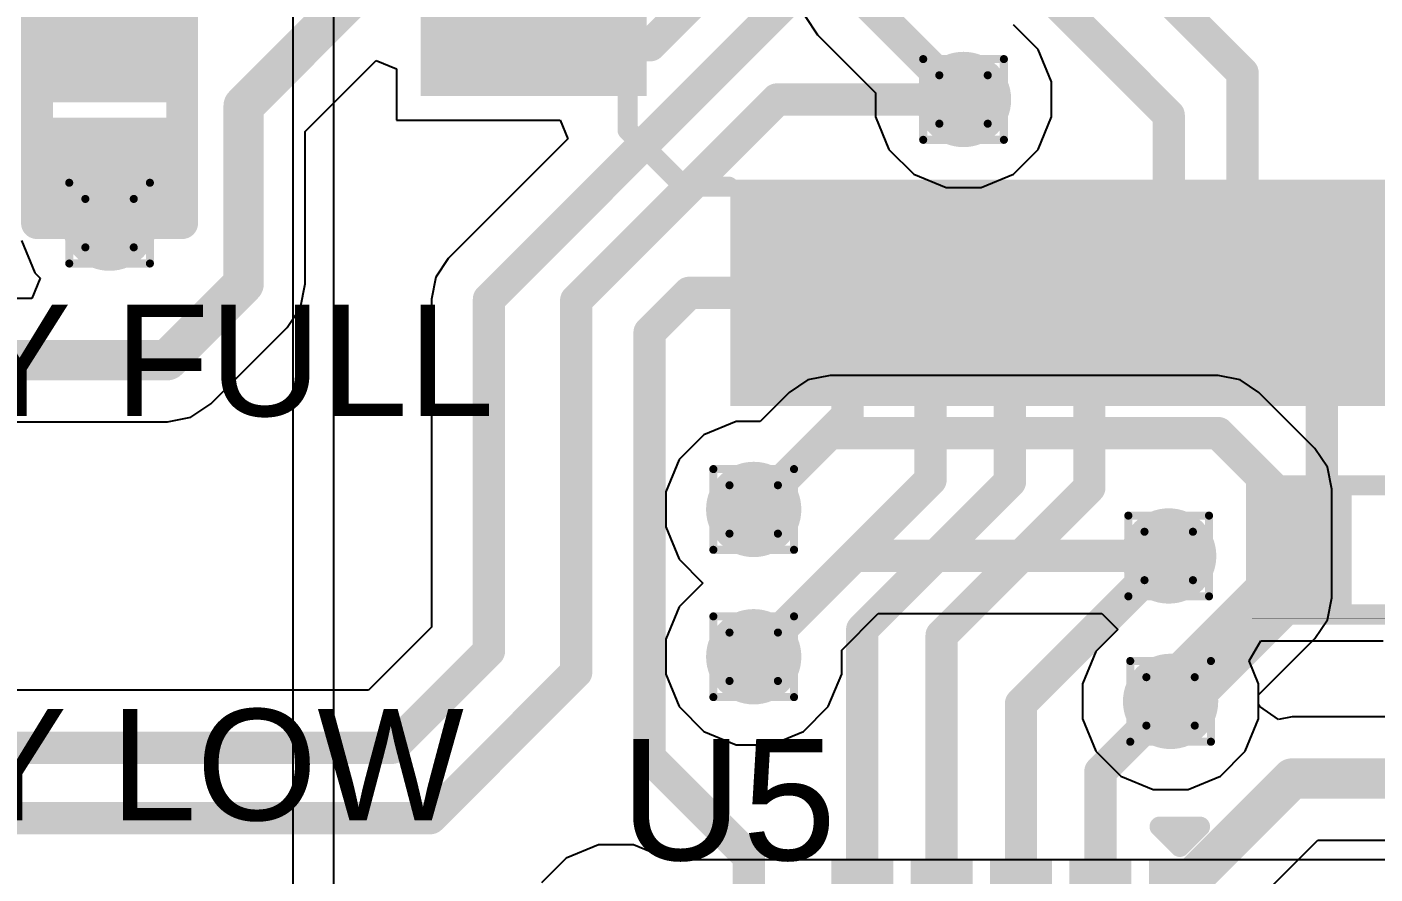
# Model space of a CAD drawing. Header units: inches. Extents: x 0 to 355, y -10 to 78.
# Drawn here: x 32.16 to 40.64, y 11.35 to 16.68 of the extents above; entities that cross this region are included whole.
import ezdxf

# ---------------------------------------------------------------- set-up
doc = ezdxf.new("R2010")
doc.units = ezdxf.units.IN
for name, color, linetype in [('Bottom Layer', 5, 'Continuous'), ('Bottom Solder', 6, 'Continuous'), ('Drill Drawing', 1, 'Continuous'), ('Pad Holes', 156, 'Continuous'), ('Top Layer', 1, 'Continuous'), ('Top Overlay', 2, 'Continuous'), ('Top Paste', 8, 'Continuous'), ('Top Solder', 216, 'Continuous'), ('Via Holes', 16, 'Continuous')]:
    doc.layers.add(name, color=color, linetype=linetype)
doc.styles.add('Arial', font='', dxfattribs={"height": 0.2})
doc.styles.get('Arial').set_extended_font_data('Arial')

# ---------------------------------------------------------------- blocks, each defined once
blk = doc.blocks.new('R___0402_9')
at = {"layer": 'Top Layer'}
for points in [[(-0.6985, -0.3175), (-0.6985, 0.3175), (-0.2413, 0.3175), (-0.2413, -0.3175)], [(0.2413, -0.3175), (0.2413, 0.3175), (0.6985, 0.3175), (0.6985, -0.3175)]]:
    blk.add_hatch(color=1, dxfattribs=at).paths.add_polyline_path(points)
at = {"layer": 'Top Paste'}
for points in [[(-0.6985, -0.3175), (-0.6985, 0.3175), (-0.2413, 0.3175), (-0.2413, -0.3175)], [(0.2413, -0.3175), (0.2413, 0.3175), (0.6985, 0.3175), (0.6985, -0.3175)]]:
    blk.add_hatch(color=8, dxfattribs=at).paths.add_polyline_path(points)
at = {"layer": 'Top Solder'}
for points in [[(-0.7535, -0.3725), (-0.7535, 0.3725), (-0.1863, 0.3725), (-0.1863, -0.3725)], [(0.1863, -0.3725), (0.1863, 0.3725), (0.7535, 0.3725), (0.7535, -0.3725)]]:
    blk.add_hatch(color=216, dxfattribs=at).paths.add_polyline_path(points)
at = {"layer": 'Top Overlay'}
for points, const_width in [([(-0.7874, 0.4064), (0.7874, 0.4064)], 0.127), ([(-0.7874, -0.4064), (-0.7874, 0.4064)], 0.127), ([(0.7874, -0.4064), (0.7874, 0.4064)], 0.127), ([(-0.7874, -0.4064), (0.7874, -0.4064)], 0.127), ([(-0.8128, -0.4318), (0.8128, -0.4318)], 0.00323)]:
    blk.add_lwpolyline(points, dxfattribs=dict(at, const_width=const_width))
for points, const_width in [([(-0.8191, 0.4064, 1), (-0.7556, 0.4064, 1)], 0.0635), ([(-0.8191, 0.4064, 1), (-0.7556, 0.4064, 1)], 0.0635), ([(0.7556, 0.4064, 1), (0.8191, 0.4064, 1)], 0.0635), ([(0.7556, 0.4064, 1), (0.8191, 0.4064, 1)], 0.0635), ([(-0.8191, -0.4064, 1), (-0.7556, -0.4064, 1)], 0.0635), ([(-0.8191, -0.4064, 1), (-0.7556, -0.4064, 1)], 0.0635), ([(0.7556, -0.4064, 1), (0.8191, -0.4064, 1)], 0.0635), ([(0.7556, -0.4064, 1), (0.8191, -0.4064, 1)], 0.0635), ([(-0.8136, -0.4318, 1), (-0.812, -0.4318, 1)], 0.00161), ([(0.812, -0.4318, 1), (0.8136, -0.4318, 1)], 0.00161)]:
    blk.add_lwpolyline(points, format="xyb", close=True, dxfattribs=dict(at, const_width=const_width))
blk = doc.blocks.new('IND_0402_10')
at = {"layer": 'Top Layer'}
for points in [[(-0.55, 0.3), (-0.15, 0.3), (-0.15, -0.3), (-0.55, -0.3)], [(0.15, 0.3), (0.55, 0.3), (0.55, -0.3), (0.15, -0.3)]]:
    blk.add_hatch(color=1, dxfattribs=at).paths.add_polyline_path(points)
at = {"layer": 'Top Paste'}
for points in [[(-0.55, 0.3), (-0.15, 0.3), (-0.15, -0.3), (-0.55, -0.3)], [(0.15, 0.3), (0.55, 0.3), (0.55, -0.3), (0.15, -0.3)]]:
    blk.add_hatch(color=8, dxfattribs=at).paths.add_polyline_path(points)
at = {"layer": 'Top Solder'}
for points in [[(-0.6516, 0.4016), (-0.0484, 0.4016), (-0.0484, -0.4016), (-0.6516, -0.4016)], [(0.0484, 0.4016), (0.6516, 0.4016), (0.6516, -0.4016), (0.0484, -0.4016)]]:
    blk.add_hatch(color=216, dxfattribs=at).paths.add_polyline_path(points)
at = {"layer": 'Top Overlay', "const_width": 0.2}
for points in [[(-0.7112, 0.4572), (-0.3048, 0.4572)], [(-0.7112, 0.4572), (-0.7112, -0.4572)], [(-0.3048, 0.4572), (0.7112, 0.4572)], [(0.7112, 0.4572), (0.7112, -0.4572)], [(-0.7112, -0.4572), (-0.3048, -0.4572)], [(-0.3048, -0.4572), (0.7112, -0.4572)]]:
    blk.add_lwpolyline(points, dxfattribs=at)
at = {"layer": 'Top Overlay', "const_width": 0.1}
for points in [[(-0.7612, 0.4572, 1), (-0.6612, 0.4572, 1)], [(-0.7612, 0.4572, 1), (-0.6612, 0.4572, 1)], [(-0.3548, 0.4572, 1), (-0.2548, 0.4572, 1)], [(-0.3548, 0.4572, 1), (-0.2548, 0.4572, 1)], [(0.6612, 0.4572, 1), (0.7612, 0.4572, 1)], [(0.6612, 0.4572, 1), (0.7612, 0.4572, 1)], [(-0.7612, -0.4572, 1), (-0.6612, -0.4572, 1)], [(-0.7612, -0.4572, 1), (-0.6612, -0.4572, 1)], [(-0.3548, -0.4572, 1), (-0.2548, -0.4572, 1)], [(-0.3548, -0.4572, 1), (-0.2548, -0.4572, 1)], [(0.6612, -0.4572, 1), (0.7612, -0.4572, 1)], [(0.6612, -0.4572, 1), (0.7612, -0.4572, 1)]]:
    blk.add_lwpolyline(points, format="xyb", close=True, dxfattribs=at)
blk = doc.blocks.new('20_QFN__4_4__18')
at = {"layer": 'Bottom Layer'}
h = blk.add_hatch(color=5, dxfattribs=at)
edge = h.paths.add_edge_path()
edge.add_arc((0, 0.95), 0.2, 0, 360)
h = blk.add_hatch(color=5, dxfattribs=at)
edge = h.paths.add_edge_path()
edge.add_arc((-0.95, 0), 0.2, 0, 360)
h = blk.add_hatch(color=5, dxfattribs=at)
edge = h.paths.add_edge_path()
edge.add_arc((0, 0), 0.2, 0, 360)
h = blk.add_hatch(color=5, dxfattribs=at)
edge = h.paths.add_edge_path()
edge.add_arc((0.95, 0), 0.2, 0, 360)
h = blk.add_hatch(color=5, dxfattribs=at)
edge = h.paths.add_edge_path()
edge.add_arc((0, -0.95), 0.2, 0, 360)
at = {"layer": 'Bottom Solder'}
h = blk.add_hatch(color=6, dxfattribs=at)
edge = h.paths.add_edge_path()
edge.add_arc((0, 0.95), 0.3016, 0, 360)
h = blk.add_hatch(color=6, dxfattribs=at)
edge = h.paths.add_edge_path()
edge.add_arc((-0.95, 0), 0.3016, 0, 360)
h = blk.add_hatch(color=6, dxfattribs=at)
edge = h.paths.add_edge_path()
edge.add_arc((0, 0), 0.3016, 0, 360)
h = blk.add_hatch(color=6, dxfattribs=at)
edge = h.paths.add_edge_path()
edge.add_arc((0.95, 0), 0.3016, 0, 360)
h = blk.add_hatch(color=6, dxfattribs=at)
edge = h.paths.add_edge_path()
edge.add_arc((0, -0.95), 0.3016, 0, 360)
at = {"layer": 'Pad Holes'}
h = blk.add_hatch(color=7, dxfattribs=at)
edge = h.paths.add_edge_path()
edge.add_arc((0, 0.95), 0.1, 0, 360)
h = blk.add_hatch(color=7, dxfattribs=at)
edge = h.paths.add_edge_path()
edge.add_arc((-0.95, 0), 0.1, 0, 360)
h = blk.add_hatch(color=7, dxfattribs=at)
edge = h.paths.add_edge_path()
edge.add_arc((0, 0), 0.1, 0, 360)
h = blk.add_hatch(color=7, dxfattribs=at)
edge = h.paths.add_edge_path()
edge.add_arc((0.95, 0), 0.1, 0, 360)
h = blk.add_hatch(color=7, dxfattribs=at)
edge = h.paths.add_edge_path()
edge.add_arc((0, -0.95), 0.1, 0, 360)
at = {"layer": 'Top Layer'}
for points in [[(-1.125, 1.51), (-1.125, 2.23), (-0.875, 2.23), (-0.875, 1.51)], [(-0.625, 1.51), (-0.625, 2.23), (-0.375, 2.23), (-0.375, 1.51)], [(-0.125, 1.51), (-0.125, 2.23), (0.125, 2.23), (0.125, 1.51)], [(0.375, 1.51), (0.375, 2.23), (0.625, 2.23), (0.625, 1.51)], [(0.875, 1.51), (0.875, 2.23), (1.125, 2.23), (1.125, 1.51)], [(-1.2, 1.2), (1.2, 1.2), (1.2, -1.2), (-1.2, -1.2)], [(-2.23, 1.125), (-1.51, 1.125), (-1.51, 0.875), (-2.23, 0.875)], [(1.51, 1.125), (2.23, 1.125), (2.23, 0.875), (1.51, 0.875)], [(-2.23, 0.625), (-1.51, 0.625), (-1.51, 0.375), (-2.23, 0.375)], [(1.51, 0.625), (2.23, 0.625), (2.23, 0.375), (1.51, 0.375)], [(-2.23, 0.125), (-1.51, 0.125), (-1.51, -0.125), (-2.23, -0.125)], [(1.51, 0.125), (2.23, 0.125), (2.23, -0.125), (1.51, -0.125)], [(-2.23, -0.375), (-1.51, -0.375), (-1.51, -0.625), (-2.23, -0.625)], [(1.51, -0.375), (2.23, -0.375), (2.23, -0.625), (1.51, -0.625)], [(-2.23, -0.875), (-1.51, -0.875), (-1.51, -1.125), (-2.23, -1.125)], [(1.51, -0.875), (2.23, -0.875), (2.23, -1.125), (1.51, -1.125)], [(-1.125, -2.23), (-1.125, -1.51), (-0.875, -1.51), (-0.875, -2.23)], [(-0.625, -2.23), (-0.625, -1.51), (-0.375, -1.51), (-0.375, -2.23)], [(-0.125, -2.23), (-0.125, -1.51), (0.125, -1.51), (0.125, -2.23)], [(0.375, -2.23), (0.375, -1.51), (0.625, -1.51), (0.625, -2.23)], [(0.875, -2.23), (0.875, -1.51), (1.125, -1.51), (1.125, -2.23)]]:
    blk.add_hatch(color=1, dxfattribs=at).paths.add_polyline_path(points)
at = {"layer": 'Top Paste'}
for points in [[(-1.125, 1.51), (-1.125, 2.23), (-0.875, 2.23), (-0.875, 1.51)], [(-0.625, 1.51), (-0.625, 2.23), (-0.375, 2.23), (-0.375, 1.51)], [(-0.125, 1.51), (-0.125, 2.23), (0.125, 2.23), (0.125, 1.51)], [(0.375, 1.51), (0.375, 2.23), (0.625, 2.23), (0.625, 1.51)], [(0.875, 1.51), (0.875, 2.23), (1.125, 2.23), (1.125, 1.51)], [(-2.23, 1.125), (-1.51, 1.125), (-1.51, 0.875), (-2.23, 0.875)], [(1.51, 1.125), (2.23, 1.125), (2.23, 0.875), (1.51, 0.875)], [(-2.23, 0.625), (-1.51, 0.625), (-1.51, 0.375), (-2.23, 0.375)], [(1.51, 0.625), (2.23, 0.625), (2.23, 0.375), (1.51, 0.375)], [(-2.23, 0.125), (-1.51, 0.125), (-1.51, -0.125), (-2.23, -0.125)], [(1.51, 0.125), (2.23, 0.125), (2.23, -0.125), (1.51, -0.125)], [(-2.23, -0.375), (-1.51, -0.375), (-1.51, -0.625), (-2.23, -0.625)], [(1.51, -0.375), (2.23, -0.375), (2.23, -0.625), (1.51, -0.625)], [(-2.23, -0.875), (-1.51, -0.875), (-1.51, -1.125), (-2.23, -1.125)], [(1.51, -0.875), (2.23, -0.875), (2.23, -1.125), (1.51, -1.125)], [(-1.125, -2.23), (-1.125, -1.51), (-0.875, -1.51), (-0.875, -2.23)], [(-0.625, -2.23), (-0.625, -1.51), (-0.375, -1.51), (-0.375, -2.23)], [(-0.125, -2.23), (-0.125, -1.51), (0.125, -1.51), (0.125, -2.23)], [(0.375, -2.23), (0.375, -1.51), (0.625, -1.51), (0.625, -2.23)], [(0.875, -2.23), (0.875, -1.51), (1.125, -1.51), (1.125, -2.23)]]:
    blk.add_hatch(color=8, dxfattribs=at).paths.add_polyline_path(points)
at = {"layer": 'Top Solder'}
for points in [[(-1.195, 1.44), (-1.195, 2.3), (-0.805, 2.3), (-0.805, 1.44)], [(-0.695, 1.44), (-0.695, 2.3), (-0.305, 2.3), (-0.305, 1.44)], [(-0.195, 1.44), (-0.195, 2.3), (0.195, 2.3), (0.195, 1.44)], [(0.305, 1.44), (0.305, 2.3), (0.695, 2.3), (0.695, 1.44)], [(0.805, 1.44), (0.805, 2.3), (1.195, 2.3), (1.195, 1.44)], [(-1.3016, 1.3016), (1.3016, 1.3016), (1.3016, -1.3016), (-1.3016, -1.3016)], [(-2.3, 1.195), (-1.44, 1.195), (-1.44, 0.805), (-2.3, 0.805)], [(1.44, 1.195), (2.3, 1.195), (2.3, 0.805), (1.44, 0.805)], [(-2.3, 0.695), (-1.44, 0.695), (-1.44, 0.305), (-2.3, 0.305)], [(1.44, 0.695), (2.3, 0.695), (2.3, 0.305), (1.44, 0.305)], [(-2.3, 0.195), (-1.44, 0.195), (-1.44, -0.195), (-2.3, -0.195)], [(1.44, 0.195), (2.3, 0.195), (2.3, -0.195), (1.44, -0.195)], [(-2.3, -0.305), (-1.44, -0.305), (-1.44, -0.695), (-2.3, -0.695)], [(1.44, -0.305), (2.3, -0.305), (2.3, -0.695), (1.44, -0.695)], [(-2.3, -0.805), (-1.44, -0.805), (-1.44, -1.195), (-2.3, -1.195)], [(1.44, -0.805), (2.3, -0.805), (2.3, -1.195), (1.44, -1.195)], [(-1.195, -2.3), (-1.195, -1.44), (-0.805, -1.44), (-0.805, -2.3)], [(-0.695, -2.3), (-0.695, -1.44), (-0.305, -1.44), (-0.305, -2.3)], [(-0.195, -2.3), (-0.195, -1.44), (0.195, -1.44), (0.195, -2.3)], [(0.305, -2.3), (0.305, -1.44), (0.695, -1.44), (0.695, -2.3)], [(0.805, -2.3), (0.805, -1.44), (1.195, -1.44), (1.195, -2.3)]]:
    blk.add_hatch(color=216, dxfattribs=at).paths.add_polyline_path(points)
h = blk.add_hatch(color=216, dxfattribs=at)
edge = h.paths.add_edge_path()
edge.add_arc((0, 0.95), 0.1016, 0, 360)
h = blk.add_hatch(color=216, dxfattribs=at)
edge = h.paths.add_edge_path()
edge.add_arc((-0.95, 0), 0.1016, 0, 360)
h = blk.add_hatch(color=216, dxfattribs=at)
edge = h.paths.add_edge_path()
edge.add_arc((0, 0), 0.1016, 0, 360)
h = blk.add_hatch(color=216, dxfattribs=at)
edge = h.paths.add_edge_path()
edge.add_arc((0.95, 0), 0.1016, 0, 360)
h = blk.add_hatch(color=216, dxfattribs=at)
edge = h.paths.add_edge_path()
edge.add_arc((0, -0.95), 0.1016, 0, 360)
at = {"layer": 'Top Overlay', "const_width": 0.127}
for points in [[(-1.45, 2), (-2, 2)], [(-2, 1.45), (-2, 2)], [(2, 2), (1.45, 2)], [(2, 1.45), (2, 2)], [(-2.505, 0.873), (-2.505, 1.127)], [(-2.378, 1), (-2.505, 1.127)], [(-2.505, 0.873), (-2.378, 1)], [(-2, -2), (-2, -1.45)], [(2, -2), (2, -1.45)], [(-1.45, -2), (-2, -2)], [(2, -2), (1.45, -2)]]:
    blk.add_lwpolyline(points, dxfattribs=at)
at = {"layer": 'Top Overlay', "const_width": 0.0635}
for points in [[(-2.0318, 2, 1), (-1.9683, 2, 1)], [(-2.0318, 2, 1), (-1.9683, 2, 1)], [(-1.4817, 2, 1), (-1.4182, 2, 1)], [(1.4182, 2, 1), (1.4817, 2, 1)], [(1.9683, 2, 1), (2.0318, 2, 1)], [(1.9683, 2, 1), (2.0318, 2, 1)], [(-2.0318, 1.45, 1), (-1.9683, 1.45, 1)], [(1.9683, 1.45, 1), (2.0318, 1.45, 1)], [(-2.5367, 1.127, 1), (-2.4732, 1.127, 1)], [(-2.5367, 1.127, 1), (-2.4732, 1.127, 1)], [(-2.4097, 1, 1), (-2.3462, 1, 1)], [(-2.4097, 1, 1), (-2.3462, 1, 1)], [(-2.5367, 0.873, 1), (-2.4732, 0.873, 1)], [(-2.5367, 0.873, 1), (-2.4732, 0.873, 1)], [(-2.0318, -1.45, 1), (-1.9683, -1.45, 1)], [(1.9683, -1.45, 1), (2.0318, -1.45, 1)], [(-2.0318, -2, 1), (-1.9683, -2, 1)], [(-2.0318, -2, 1), (-1.9683, -2, 1)], [(-1.4817, -2, 1), (-1.4182, -2, 1)], [(1.4182, -2, 1), (1.4817, -2, 1)], [(1.9683, -2, 1), (2.0318, -2, 1)], [(1.9683, -2, 1), (2.0318, -2, 1)]]:
    blk.add_lwpolyline(points, format="xyb", close=True, dxfattribs=at)
blk = doc.blocks.new('48_LQFP__7_7___19')
at = {"layer": 'Top Layer'}
for points in [[(-3.64, -2.59), (-3.64, -2.91), (-4.86, -2.91), (-4.86, -2.59)], [(-2.59, -3.64), (-2.59, -4.86), (-2.91, -4.86), (-2.91, -3.64)], [(-2.09, -3.64), (-2.09, -4.86), (-2.41, -4.86), (-2.41, -3.64)], [(-1.59, -3.64), (-1.59, -4.86), (-1.91, -4.86), (-1.91, -3.64)], [(-1.09, -3.64), (-1.09, -4.86), (-1.41, -4.86), (-1.41, -3.64)], [(-0.59, -3.64), (-0.59, -4.86), (-0.91, -4.86), (-0.91, -3.64)], [(-0.09, -3.64), (-0.09, -4.86), (-0.41, -4.86), (-0.41, -3.64)], [(0.41, -3.64), (0.41, -4.86), (0.09, -4.86), (0.09, -3.64)], [(0.91, -3.64), (0.91, -4.86), (0.59, -4.86), (0.59, -3.64)]]:
    blk.add_hatch(color=1, dxfattribs=at).paths.add_polyline_path(points)
at = {"layer": 'Top Paste'}
for points in [[(-3.64, -2.59), (-3.64, -2.91), (-4.86, -2.91), (-4.86, -2.59)], [(-2.59, -3.64), (-2.59, -4.86), (-2.91, -4.86), (-2.91, -3.64)], [(-2.09, -3.64), (-2.09, -4.86), (-2.41, -4.86), (-2.41, -3.64)], [(-1.59, -3.64), (-1.59, -4.86), (-1.91, -4.86), (-1.91, -3.64)], [(-1.09, -3.64), (-1.09, -4.86), (-1.41, -4.86), (-1.41, -3.64)], [(-0.59, -3.64), (-0.59, -4.86), (-0.91, -4.86), (-0.91, -3.64)], [(-0.09, -3.64), (-0.09, -4.86), (-0.41, -4.86), (-0.41, -3.64)], [(0.41, -3.64), (0.41, -4.86), (0.09, -4.86), (0.09, -3.64)], [(0.91, -3.64), (0.91, -4.86), (0.59, -4.86), (0.59, -3.64)]]:
    blk.add_hatch(color=8, dxfattribs=at).paths.add_polyline_path(points)
at = {"layer": 'Top Solder'}
for points in [[(-3.5384, -2.4884), (-3.5384, -3.0116), (-4.9616, -3.0116), (-4.9616, -2.4884)], [(-2.4884, -3.5384), (-2.4884, -4.9616), (-3.0116, -4.9616), (-3.0116, -3.5384)], [(-1.9884, -3.5384), (-1.9884, -4.9616), (-2.5116, -4.9616), (-2.5116, -3.5384)], [(-1.4884, -3.5384), (-1.4884, -4.9616), (-2.0116, -4.9616), (-2.0116, -3.5384)], [(-0.9884, -3.5384), (-0.9884, -4.9616), (-1.5116, -4.9616), (-1.5116, -3.5384)], [(-0.4884, -3.5384), (-0.4884, -4.9616), (-1.0116, -4.9616), (-1.0116, -3.5384)], [(0.0116, -3.5384), (0.0116, -4.9616), (-0.5116, -4.9616), (-0.5116, -3.5384)], [(0.5116, -3.5384), (0.5116, -4.9616), (-0.0116, -4.9616), (-0.0116, -3.5384)], [(1.0116, -3.5384), (1.0116, -4.9616), (0.4884, -4.9616), (0.4884, -3.5384)], [(1.5116, -3.5384), (1.5116, -4.9616), (0.9884, -4.9616), (0.9884, -3.5384)]]:
    blk.add_hatch(color=216, dxfattribs=at).paths.add_polyline_path(points)
at = {"layer": 'Top Overlay', "const_width": 0.127}
for points in [[(-3.6576, -3.2258), (-3.6576, -3.0226)], [(-3.6576, -3.2258), (-3.302, -3.5814)], [(-3.302, -3.5814), (-3.0226, -3.5814)]]:
    blk.add_lwpolyline(points, dxfattribs=at)
at = {"layer": 'Top Overlay', "const_width": 0.0635}
for points in [[(-3.6894, -3.0226, 1), (-3.6258, -3.0226, 1)], [(-3.6894, -3.2258, 1), (-3.6258, -3.2258, 1)], [(-3.6894, -3.2258, 1), (-3.6258, -3.2258, 1)], [(-3.3338, -3.5814, 1), (-3.2702, -3.5814, 1)], [(-3.3338, -3.5814, 1), (-3.2702, -3.5814, 1)], [(-3.0543, -3.5814, 1), (-2.9909, -3.5814, 1)]]:
    blk.add_lwpolyline(points, format="xyb", close=True, dxfattribs=at)

msp = doc.modelspace()

# ---------------------------------------------------------------- hatches: boundary and pattern name
at = {"layer": 'Bottom Layer'}
h = msp.add_hatch(color=5, dxfattribs=at)
edge = h.paths.add_edge_path()
edge.add_arc((38.0527, 16.2206), 0.3, 0, 360)
h = msp.add_hatch(color=5, dxfattribs=at)
edge = h.paths.add_edge_path()
edge.add_arc((32.6752, 15.4423), 0.3, 0, 360)
h = msp.add_hatch(color=5, dxfattribs=at)
edge = h.paths.add_edge_path()
edge.add_arc((36.7314, 13.6404), 0.3, 0, 360)
h = msp.add_hatch(color=5, dxfattribs=at)
edge = h.paths.add_edge_path()
edge.add_arc((39.3447, 13.3476), 0.3, 0, 360)
h = msp.add_hatch(color=5, dxfattribs=at)
edge = h.paths.add_edge_path()
edge.add_arc((36.7315, 12.7133), 0.3, 0, 360)
h = msp.add_hatch(color=5, dxfattribs=at)
edge = h.paths.add_edge_path()
edge.add_arc((39.3566, 12.4324), 0.3, 0, 360)
at = {"layer": 'Top Layer'}
h = msp.add_hatch(color=1, dxfattribs=at)
edge = h.paths.add_edge_path()
edge.add_arc((38.0527, 16.2206), 0.3, 0, 360)
h = msp.add_hatch(color=1, dxfattribs=at)
edge = h.paths.add_edge_path()
edge.add_arc((32.6752, 15.4423), 0.3, 0, 360)
h = msp.add_hatch(color=1, dxfattribs=at)
edge = h.paths.add_edge_path()
edge.add_arc((36.7314, 13.6404), 0.3, 0, 360)
h = msp.add_hatch(color=1, dxfattribs=at)
edge = h.paths.add_edge_path()
edge.add_arc((39.3447, 13.3476), 0.3, 0, 360)
h = msp.add_hatch(color=1, dxfattribs=at)
edge = h.paths.add_edge_path()
edge.add_arc((36.7315, 12.7133), 0.3, 0, 360)
h = msp.add_hatch(color=1, dxfattribs=at)
edge = h.paths.add_edge_path()
edge.add_arc((39.3566, 12.4324), 0.3, 0, 360)
at = {"layer": 'Via Holes'}
h = msp.add_hatch(color=7, dxfattribs=at)
edge = h.paths.add_edge_path()
edge.add_arc((38.0527, 16.2206), 0.15, 0, 360)
h = msp.add_hatch(color=7, dxfattribs=at)
edge = h.paths.add_edge_path()
edge.add_arc((32.6752, 15.4423), 0.15, 0, 360)
h = msp.add_hatch(color=7, dxfattribs=at)
edge = h.paths.add_edge_path()
edge.add_arc((36.7314, 13.6404), 0.15, 0, 360)
h = msp.add_hatch(color=7, dxfattribs=at)
edge = h.paths.add_edge_path()
edge.add_arc((39.3447, 13.3476), 0.15, 0, 360)
h = msp.add_hatch(color=7, dxfattribs=at)
edge = h.paths.add_edge_path()
edge.add_arc((36.7315, 12.7133), 0.15, 0, 360)
h = msp.add_hatch(color=7, dxfattribs=at)
edge = h.paths.add_edge_path()
edge.add_arc((39.3566, 12.4324), 0.15, 0, 360)

# ---------------------------------------------------------------- linework, layer by layer
at = {"layer": 'Bottom Layer'}
for p, q in [((33.8293, 17.4229), (33.8293, 4.903)), ((34.0883, 5.162), (34.0883, 17.4229)), ((37.0547, 16.7449), (37.1333, 16.6273)), ((38.5224, 16.5344), (38.3666, 16.6903)), ((37.1333, 16.6273), (37.4987, 16.2619)), ((38.6067, 16.3308), (38.5224, 16.5344)), ((38.6067, 16.1104), (38.6067, 16.3308)), ((37.4987, 16.2619), (37.4987, 16.1104)), ((37.4987, 16.1104), (37.5831, 15.9068)), ((38.5224, 15.9068), (38.6067, 16.1104)), ((37.5831, 15.9068), (37.7389, 15.751)), ((38.3666, 15.751), (38.5224, 15.9068)), ((37.7389, 15.751), (37.9425, 15.6666)), ((38.1629, 15.6666), (38.3666, 15.751)), ((37.9425, 15.6666), (38.1629, 15.6666)), ((37.0731, 14.4558), (36.9555, 14.3772)), ((37.2119, 14.4834), (37.0731, 14.4558)), ((39.6566, 14.4834), (37.2119, 14.4834)), ((37.2119, 14.4834), (37.2119, 14.4834)), ((39.7954, 14.4558), (39.6566, 14.4834)), ((39.6566, 14.4834), (39.6566, 14.4834)), ((39.913, 14.3772), (39.7954, 14.4558)), ((36.9555, 14.3772), (36.7727, 14.1944)), ((36.9555, 14.3772), (36.9555, 14.3772)), ((40.2655, 14.0247), (39.913, 14.3772)), ((36.6212, 14.1944), (36.4176, 14.11)), ((36.7727, 14.1944), (36.6212, 14.1944)), ((36.4176, 14.11), (36.2617, 13.9542)), ((40.3441, 13.907), (40.2655, 14.0247)), ((40.2655, 14.0247), (40.2655, 14.0247)), ((36.2617, 13.9542), (36.1774, 13.7506)), ((40.3717, 13.7683), (40.3441, 13.907)), ((40.3717, 13.085), (40.3717, 13.7683)), ((36.1774, 13.7506), (36.1774, 13.5302)), ((36.1774, 13.5302), (36.2617, 13.3265)), ((36.2617, 13.3265), (36.4115, 13.1768)), ((36.4115, 13.1768), (36.2618, 13.0271)), ((40.3441, 12.9462), (40.3717, 13.085)), ((40.3717, 13.085), (40.3717, 13.085)), ((36.2618, 13.0271), (36.1775, 12.8235)), ((37.2855, 12.7545), (37.516, 12.9851)), ((37.516, 12.9851), (38.9238, 12.9851)), ((38.9238, 12.9851), (39.0248, 12.8841)), ((40.2655, 12.8286), (40.3441, 12.9462)), ((36.1775, 12.8235), (36.1775, 12.6031)), ((39.0248, 12.8841), (38.8869, 12.7462)), ((39.9106, 12.4736), (40.2655, 12.8286)), ((37.2855, 12.6031), (37.2855, 12.7545)), ((38.8869, 12.7462), (38.8026, 12.5426)), ((36.1775, 12.6031), (36.2618, 12.3994)), ((37.2011, 12.3994), (37.2855, 12.6031)), ((38.8026, 12.5426), (38.8026, 12.3222)), ((36.2618, 12.3994), (36.4176, 12.2436)), ((37.0453, 12.2436), (37.2011, 12.3994)), ((39.9106, 12.3222), (39.9106, 12.4736)), ((38.8026, 12.3222), (38.8869, 12.1186)), ((39.8262, 12.1186), (39.9106, 12.3222)), ((36.4176, 12.2436), (36.6213, 12.1593)), ((36.8417, 12.1593), (37.0453, 12.2436)), ((36.6213, 12.1593), (36.8417, 12.1593)), ((38.8869, 12.1186), (39.0428, 11.9627)), ((39.6704, 11.9627), (39.8262, 12.1186)), ((39.0428, 11.9627), (39.2464, 11.8784)), ((39.4668, 11.8784), (39.6704, 11.9627)), ((39.2464, 11.8784), (39.4668, 11.8784)), ((35.7546, 11.53), (35.551, 11.4456)), ((35.975, 11.53), (35.7546, 11.53)), ((36.1786, 11.4456), (35.975, 11.53)), ((35.551, 11.4456), (35.3952, 11.2898)), ((36.1884, 11.4358), (36.1786, 11.4456)), ((41.7797, 11.4358), (36.1884, 11.4358))]:
    msp.add_line(p, q, dxfattribs=at)
at = {"layer": 'Bottom Layer', "const_width": 0.2032}
for points in [[(37.3897, 16.8837), (38.0527, 16.2206)], [(36.7314, 13.6404), (37.2119, 14.1208)], [(37.2119, 14.1208), (39.6566, 14.1208)], [(39.6566, 14.1208), (40.0092, 13.7683)], [(40.0092, 13.085), (40.0092, 13.7683)], [(36.7315, 12.7133), (37.3658, 13.3476)], [(37.3658, 13.3476), (39.3447, 13.3476)], [(39.3566, 12.4324), (40.0092, 13.085)]]:
    msp.add_lwpolyline(points, dxfattribs=at)
at = {"layer": 'Bottom Layer', "const_width": 0.1016}
for points in [[(38.0019, 16.2206, 1), (38.1035, 16.2206, 1)], [(37.1611, 14.1208, 1), (37.2627, 14.1208, 1)], [(37.1611, 14.1208, 1), (37.2627, 14.1208, 1)], [(39.6058, 14.1208, 1), (39.7074, 14.1208, 1)], [(39.6058, 14.1208, 1), (39.7074, 14.1208, 1)], [(39.9584, 13.7683, 1), (40.06, 13.7683, 1)], [(39.9584, 13.7683, 1), (40.06, 13.7683, 1)], [(36.6806, 13.6404, 1), (36.7822, 13.6404, 1)], [(37.315, 13.3476, 1), (37.4166, 13.3476, 1)], [(37.315, 13.3476, 1), (37.4166, 13.3476, 1)], [(39.2939, 13.3476, 1), (39.3955, 13.3476, 1)], [(39.9584, 13.085, 1), (40.06, 13.085, 1)], [(39.9584, 13.085, 1), (40.06, 13.085, 1)], [(36.6807, 12.7133, 1), (36.7823, 12.7133, 1)], [(39.3058, 12.4324, 1), (39.4074, 12.4324, 1)]]:
    msp.add_lwpolyline(points, format="xyb", close=True, dxfattribs=at)
at = {"layer": 'Bottom Solder', "const_width": 0.4064}
msp.add_lwpolyline([(39.3566, 12.4324), (40.0092, 13.085)], dxfattribs=at)
at = {"layer": 'Bottom Solder', "const_width": 0.2032}
for points in [[(39.9076, 13.085, 1), (40.1108, 13.085, 1)], [(39.255, 12.4324, 1), (39.4582, 12.4324, 1)]]:
    msp.add_lwpolyline(points, format="xyb", close=True, dxfattribs=at)
at = {"layer": 'Drill Drawing', "const_width": 0.0508}
for points in [[(37.7987, 16.4746), (38.3067, 16.4746)], [(37.7987, 15.9666), (37.7987, 16.4746)], [(38.3067, 15.9666), (38.3067, 16.4746)], [(37.9003, 16.373), (38.2051, 16.373)], [(37.9003, 16.0682), (37.9003, 16.373)], [(38.2051, 16.0682), (38.2051, 16.373)], [(37.9003, 16.0682), (38.2051, 16.0682)], [(37.7987, 15.9666), (38.3067, 15.9666)], [(32.4212, 15.6963), (32.9292, 15.6963)], [(32.4212, 15.1883), (32.4212, 15.6963)], [(32.9292, 15.1883), (32.9292, 15.6963)], [(32.5228, 15.5947), (32.8276, 15.5947)], [(32.5228, 15.2899), (32.5228, 15.5947)], [(32.8276, 15.2899), (32.8276, 15.5947)], [(32.5228, 15.2899), (32.8276, 15.2899)], [(32.4212, 15.1883), (32.9292, 15.1883)], [(36.4774, 13.8944), (36.9854, 13.8944)], [(36.4774, 13.3864), (36.4774, 13.8944)], [(36.9854, 13.3864), (36.9854, 13.8944)], [(36.579, 13.7928), (36.8838, 13.7928)], [(36.579, 13.488), (36.579, 13.7928)], [(36.8838, 13.488), (36.8838, 13.7928)], [(39.0907, 13.6016), (39.5987, 13.6016)], [(39.0907, 13.0936), (39.0907, 13.6016)], [(39.5987, 13.0936), (39.5987, 13.6016)], [(36.579, 13.488), (36.8838, 13.488)], [(39.1923, 13.5), (39.4971, 13.5)], [(39.1923, 13.1952), (39.1923, 13.5)], [(39.4971, 13.1952), (39.4971, 13.5)], [(36.4774, 13.3864), (36.9854, 13.3864)], [(39.1923, 13.1952), (39.4971, 13.1952)], [(39.0907, 13.0936), (39.5987, 13.0936)], [(36.4775, 12.9673), (36.9855, 12.9673)], [(36.4775, 12.4593), (36.4775, 12.9673)], [(36.9855, 12.4593), (36.9855, 12.9673)], [(36.5791, 12.8657), (36.8839, 12.8657)], [(36.5791, 12.5609), (36.5791, 12.8657)], [(36.8839, 12.5609), (36.8839, 12.8657)], [(39.1026, 12.6864), (39.6106, 12.6864)], [(39.1026, 12.1784), (39.1026, 12.6864)], [(39.6106, 12.1784), (39.6106, 12.6864)], [(36.5791, 12.5609), (36.8839, 12.5609)], [(39.2042, 12.5848), (39.509, 12.5848)], [(39.2042, 12.28), (39.2042, 12.5848)], [(39.509, 12.28), (39.509, 12.5848)], [(36.4775, 12.4593), (36.9855, 12.4593)], [(39.2042, 12.28), (39.509, 12.28)], [(39.1026, 12.1784), (39.6106, 12.1784)]]:
    msp.add_lwpolyline(points, dxfattribs=at)
at = {"layer": 'Drill Drawing', "const_width": 0.0254}
for points in [[(37.786, 16.4746, 1), (37.8114, 16.4746, 1)], [(37.786, 16.4746, 1), (37.8114, 16.4746, 1)], [(38.294, 16.4746, 1), (38.3194, 16.4746, 1)], [(38.294, 16.4746, 1), (38.3194, 16.4746, 1)], [(37.8876, 16.373, 1), (37.913, 16.373, 1)], [(37.8876, 16.373, 1), (37.913, 16.373, 1)], [(38.1924, 16.373, 1), (38.2178, 16.373, 1)], [(38.1924, 16.373, 1), (38.2178, 16.373, 1)], [(37.8876, 16.0682, 1), (37.913, 16.0682, 1)], [(37.8876, 16.0682, 1), (37.913, 16.0682, 1)], [(38.1924, 16.0682, 1), (38.2178, 16.0682, 1)], [(38.1924, 16.0682, 1), (38.2178, 16.0682, 1)], [(37.786, 15.9666, 1), (37.8114, 15.9666, 1)], [(37.786, 15.9666, 1), (37.8114, 15.9666, 1)], [(38.294, 15.9666, 1), (38.3194, 15.9666, 1)], [(38.294, 15.9666, 1), (38.3194, 15.9666, 1)], [(32.4085, 15.6963, 1), (32.4339, 15.6963, 1)], [(32.4085, 15.6963, 1), (32.4339, 15.6963, 1)], [(32.9165, 15.6963, 1), (32.9419, 15.6963, 1)], [(32.9165, 15.6963, 1), (32.9419, 15.6963, 1)], [(32.5101, 15.5947, 1), (32.5355, 15.5947, 1)], [(32.5101, 15.5947, 1), (32.5355, 15.5947, 1)], [(32.8149, 15.5947, 1), (32.8403, 15.5947, 1)], [(32.8149, 15.5947, 1), (32.8403, 15.5947, 1)], [(32.5101, 15.2899, 1), (32.5355, 15.2899, 1)], [(32.5101, 15.2899, 1), (32.5355, 15.2899, 1)], [(32.8149, 15.2899, 1), (32.8403, 15.2899, 1)], [(32.8149, 15.2899, 1), (32.8403, 15.2899, 1)], [(32.4085, 15.1883, 1), (32.4339, 15.1883, 1)], [(32.4085, 15.1883, 1), (32.4339, 15.1883, 1)], [(32.9165, 15.1883, 1), (32.9419, 15.1883, 1)], [(32.9165, 15.1883, 1), (32.9419, 15.1883, 1)], [(36.4647, 13.8944, 1), (36.4901, 13.8944, 1)], [(36.4647, 13.8944, 1), (36.4901, 13.8944, 1)], [(36.9727, 13.8944, 1), (36.9981, 13.8944, 1)], [(36.9727, 13.8944, 1), (36.9981, 13.8944, 1)], [(36.5663, 13.7928, 1), (36.5917, 13.7928, 1)], [(36.5663, 13.7928, 1), (36.5917, 13.7928, 1)], [(36.8711, 13.7928, 1), (36.8965, 13.7928, 1)], [(36.8711, 13.7928, 1), (36.8965, 13.7928, 1)], [(39.078, 13.6016, 1), (39.1034, 13.6016, 1)], [(39.078, 13.6016, 1), (39.1034, 13.6016, 1)], [(39.586, 13.6016, 1), (39.6114, 13.6016, 1)], [(39.586, 13.6016, 1), (39.6114, 13.6016, 1)], [(36.5663, 13.488, 1), (36.5917, 13.488, 1)], [(36.5663, 13.488, 1), (36.5917, 13.488, 1)], [(36.8711, 13.488, 1), (36.8965, 13.488, 1)], [(36.8711, 13.488, 1), (36.8965, 13.488, 1)], [(39.1796, 13.5, 1), (39.205, 13.5, 1)], [(39.1796, 13.5, 1), (39.205, 13.5, 1)], [(39.4844, 13.5, 1), (39.5098, 13.5, 1)], [(39.4844, 13.5, 1), (39.5098, 13.5, 1)], [(36.4647, 13.3864, 1), (36.4901, 13.3864, 1)], [(36.4647, 13.3864, 1), (36.4901, 13.3864, 1)], [(36.9727, 13.3864, 1), (36.9981, 13.3864, 1)], [(36.9727, 13.3864, 1), (36.9981, 13.3864, 1)], [(39.1796, 13.1952, 1), (39.205, 13.1952, 1)], [(39.1796, 13.1952, 1), (39.205, 13.1952, 1)], [(39.4844, 13.1952, 1), (39.5098, 13.1952, 1)], [(39.4844, 13.1952, 1), (39.5098, 13.1952, 1)], [(39.078, 13.0936, 1), (39.1034, 13.0936, 1)], [(39.078, 13.0936, 1), (39.1034, 13.0936, 1)], [(39.586, 13.0936, 1), (39.6114, 13.0936, 1)], [(39.586, 13.0936, 1), (39.6114, 13.0936, 1)], [(36.4648, 12.9673, 1), (36.4902, 12.9673, 1)], [(36.4648, 12.9673, 1), (36.4902, 12.9673, 1)], [(36.9728, 12.9673, 1), (36.9982, 12.9673, 1)], [(36.9728, 12.9673, 1), (36.9982, 12.9673, 1)], [(36.5664, 12.8657, 1), (36.5918, 12.8657, 1)], [(36.5664, 12.8657, 1), (36.5918, 12.8657, 1)], [(36.8712, 12.8657, 1), (36.8966, 12.8657, 1)], [(36.8712, 12.8657, 1), (36.8966, 12.8657, 1)], [(39.0899, 12.6864, 1), (39.1153, 12.6864, 1)], [(39.0899, 12.6864, 1), (39.1153, 12.6864, 1)], [(39.5979, 12.6864, 1), (39.6233, 12.6864, 1)], [(39.5979, 12.6864, 1), (39.6233, 12.6864, 1)], [(36.5664, 12.5609, 1), (36.5918, 12.5609, 1)], [(36.5664, 12.5609, 1), (36.5918, 12.5609, 1)], [(36.8712, 12.5609, 1), (36.8966, 12.5609, 1)], [(36.8712, 12.5609, 1), (36.8966, 12.5609, 1)], [(39.1915, 12.5848, 1), (39.2169, 12.5848, 1)], [(39.1915, 12.5848, 1), (39.2169, 12.5848, 1)], [(39.4963, 12.5848, 1), (39.5217, 12.5848, 1)], [(39.4963, 12.5848, 1), (39.5217, 12.5848, 1)], [(36.4648, 12.4593, 1), (36.4902, 12.4593, 1)], [(36.4648, 12.4593, 1), (36.4902, 12.4593, 1)], [(36.9728, 12.4593, 1), (36.9982, 12.4593, 1)], [(36.9728, 12.4593, 1), (36.9982, 12.4593, 1)], [(39.1915, 12.28, 1), (39.2169, 12.28, 1)], [(39.1915, 12.28, 1), (39.2169, 12.28, 1)], [(39.4963, 12.28, 1), (39.5217, 12.28, 1)], [(39.4963, 12.28, 1), (39.5217, 12.28, 1)], [(39.0899, 12.1784, 1), (39.1153, 12.1784, 1)], [(39.0899, 12.1784, 1), (39.1153, 12.1784, 1)], [(39.5979, 12.1784, 1), (39.6233, 12.1784, 1)], [(39.5979, 12.1784, 1), (39.6233, 12.1784, 1)]]:
    msp.add_lwpolyline(points, format="xyb", close=True, dxfattribs=at)
at = {"layer": 'Top Layer'}
for p, q in [((33.9079, 16.0195), (34.3541, 16.4656)), ((34.3541, 16.4656), (34.4811, 16.413)), ((34.4811, 16.413), (34.4811, 16.0895)), ((34.4811, 16.0895), (35.512, 16.0895)), ((35.512, 16.0895), (35.5606, 15.9722)), ((33.9079, 15.0602), (33.9079, 16.0195)), ((35.5606, 15.9722), (34.808, 15.2195)), ((32.1212, 15.3321), (32.2055, 15.1285)), ((34.808, 15.2195), (34.7294, 15.1019)), ((32.2055, 15.1285), (32.2386, 15.0954)), ((32.2386, 15.0954), (32.186, 14.9684)), ((33.8784, 14.9116), (33.9079, 15.0602)), ((34.7294, 15.1019), (34.7018, 14.9631)), ((32.186, 14.9684), (31.4117, 14.9684)), ((34.7018, 14.9631), (34.7018, 14.9631)), ((34.7018, 14.9631), (34.7018, 12.8992)), ((33.7942, 14.7855), (33.8784, 14.9116)), ((33.3139, 14.3052), (33.7942, 14.7855)), ((33.1878, 14.221), (33.3139, 14.3052)), ((28.5605, 14.1915), (33.0392, 14.1915)), ((33.0392, 14.1915), (33.1878, 14.221)), ((34.7018, 12.8992), (34.3055, 12.5029)), ((39.8506, 12.6874), (39.9239, 12.8144)), ((39.9239, 12.8144), (40.6956, 12.8144)), ((39.9106, 12.5426), (39.8506, 12.6874)), ((34.3055, 12.5029), (31.6022, 12.5029)), ((39.9106, 12.4132), (39.9106, 12.5426)), ((39.9184, 12.3999), (39.9106, 12.4132)), ((40.0361, 12.3185), (39.9184, 12.3999)), ((40.1219, 12.3356), (40.0361, 12.3185)), ((41.8365, 12.3356), (40.1219, 12.3356)), ((39.8032, 11.079), (40.2828, 11.5587)), ((40.2828, 11.5587), (41.8365, 11.5587))]:
    msp.add_line(p, q, dxfattribs=at)
for points, const_width in [([(35.0643, 14.9631), (37.6738, 17.5726)], 0.2032), ([(32.6752, 16.5035), (32.6752, 17.4501)], 0.3048), ([(38.1558, 17.3105), (39.3449, 16.1214)], 0.2032), ([(38.9515, 17.2462), (39.8099, 16.3877)], 0.2032), ([(36.0794, 16.5619), (36.7184, 17.2009)], 0.2032), ([(33.5195, 16.1804), (34.3272, 16.9881)], 0.254), ([(35.3451, 16.5035), (35.4035, 16.5619)], 0.2032), ([(35.4035, 16.5619), (36.0794, 16.5619)], 0.2032), ([(39.8099, 15.6291), (39.8099, 16.3877)], 0.2032), ([(33.5195, 15.0602), (33.5195, 16.1804)], 0.254), ([(35.6137, 14.9559), (36.8784, 16.2206)], 0.2032), ([(36.8784, 16.2206), (38.0527, 16.2206)], 0.2032), ([(39.3449, 15.0037), (39.3449, 16.1214)], 0.2032), ([(32.6752, 15.4423), (32.6752, 15.8035)], 0.381), ([(39.8099, 15.6291), (39.8121, 15.6269)], 0.254), ([(39.8121, 15.0365), (39.8121, 15.6269)], 0.254), ([(33.0392, 14.5799), (33.5195, 15.0602)], 0.254), ([(39.3449, 15.0037), (39.3451, 15.0035)], 0.254), ([(39.8121, 15.0365), (39.8451, 15.0035)], 0.254), ([(35.0643, 12.749), (35.0643, 14.9631)], 0.2032), ([(35.6137, 12.6157), (35.6137, 14.9559)], 0.2032), ([(36.0758, 14.7547), (36.3247, 15.0035)], 0.2032), ([(36.3247, 15.0035), (36.8451, 15.0035)], 0.2032), ([(37.3225, 14.9809), (37.3451, 15.0035)], 0.2032), ([(37.3225, 14.2315), (37.3225, 14.9809)], 0.2032), ([(37.8451, 13.8269), (37.8451, 15.0035)], 0.2032), ([(38.3451, 13.8148), (38.3451, 15.0035)], 0.2032), ([(38.8451, 13.7785), (38.8451, 15.0035)], 0.2032), ([(40.3098, 14.9682), (40.3451, 15.0035)], 0.2032), ([(40.3098, 13.4827), (40.3098, 14.9682)], 0.2032), ([(36.0758, 12.0788), (36.0758, 14.7547)], 0.2032), ([(28.5605, 14.5799), (33.0392, 14.5799)], 0.254), ([(36.7314, 13.6404), (37.3225, 14.2315)], 0.2032), ([(36.7315, 12.7133), (37.8451, 13.8269)], 0.2032), ([(37.4147, 12.8844), (38.3451, 13.8148)], 0.2032), ([(37.9147, 12.8481), (38.8451, 13.7785)], 0.2032), ([(40.213, 13.3859), (40.3098, 13.4827)], 0.2032), ([(38.4147, 12.4177), (39.3447, 13.3476)], 0.2032), ([(37.4147, 11.0089), (37.4147, 12.8844)], 0.2032), ([(37.9147, 11.0089), (37.9147, 12.8481)], 0.2032), ([(34.4557, 12.1403), (35.0643, 12.749)], 0.2032), ([(34.6956, 11.6976), (35.6137, 12.6157)], 0.2032), ([(38.4147, 11.0089), (38.4147, 12.4177)], 0.2032), ([(38.9147, 11.9905), (39.3566, 12.4324)], 0.2032), ([(28.5234, 12.1403), (34.4557, 12.1403)], 0.2032), ([(36.0758, 12.0788), (36.7013, 11.4533)], 0.2032), ([(38.9147, 11.0089), (38.9147, 11.9905)], 0.2032), ([(39.4147, 11.2399), (40.1219, 11.9471)], 0.254), ([(40.1219, 11.9471), (42.2315, 11.9471)], 0.254), ([(28.5621, 11.6976), (34.6956, 11.6976)], 0.2032), ([(36.7013, 10.1623), (36.7013, 11.4533)], 0.2032), ([(39.4147, 11.0089), (39.4147, 11.2399)], 0.254)]:
    msp.add_lwpolyline(points, dxfattribs=dict(at, const_width=const_width))
for points, const_width in [([(32.599, 16.5035, 1), (32.7514, 16.5035, 1)], 0.1524), ([(35.3527, 16.5619, 1), (35.4543, 16.5619, 1)], 0.1016), ([(35.3527, 16.5619, 1), (35.4543, 16.5619, 1)], 0.1016), ([(36.0286, 16.5619, 1), (36.1302, 16.5619, 1)], 0.1016), ([(36.0286, 16.5619, 1), (36.1302, 16.5619, 1)], 0.1016), ([(35.2943, 16.5035, 1), (35.3959, 16.5035, 1)], 0.1016), ([(39.7591, 16.3877, 1), (39.8607, 16.3877, 1)], 0.1016), ([(39.7591, 16.3877, 1), (39.8607, 16.3877, 1)], 0.1016), ([(33.456, 16.1804, 1), (33.583, 16.1804, 1)], 0.127), ([(33.456, 16.1804, 1), (33.583, 16.1804, 1)], 0.127), ([(36.8276, 16.2206, 1), (36.9292, 16.2206, 1)], 0.1016), ([(36.8276, 16.2206, 1), (36.9292, 16.2206, 1)], 0.1016), ([(38.0019, 16.2206, 1), (38.1035, 16.2206, 1)], 0.1016), ([(39.2941, 16.1214, 1), (39.3957, 16.1214, 1)], 0.1016), ([(39.2941, 16.1214, 1), (39.3957, 16.1214, 1)], 0.1016), ([(32.5799, 15.8035, 1), (32.7704, 15.8035, 1)], 0.1905), ([(39.7464, 15.6291, 1), (39.8734, 15.6291, 1)], 0.127), ([(39.7486, 15.6269, 1), (39.8756, 15.6269, 1)], 0.127), ([(39.7486, 15.6269, 1), (39.8756, 15.6269, 1)], 0.127), ([(39.7591, 15.6291, 1), (39.8607, 15.6291, 1)], 0.1016), ([(32.5799, 15.4423, 1), (32.7704, 15.4423, 1)], 0.1905), ([(33.456, 15.0602, 1), (33.583, 15.0602, 1)], 0.127), ([(33.456, 15.0602, 1), (33.583, 15.0602, 1)], 0.127), ([(39.2814, 15.0037, 1), (39.4084, 15.0037, 1)], 0.127), ([(39.2816, 15.0035, 1), (39.4086, 15.0035, 1)], 0.127), ([(39.7486, 15.0365, 1), (39.8756, 15.0365, 1)], 0.127), ([(39.7486, 15.0365, 1), (39.8756, 15.0365, 1)], 0.127), ([(39.7816, 15.0035, 1), (39.9086, 15.0035, 1)], 0.127), ([(35.0135, 14.9631, 1), (35.1151, 14.9631, 1)], 0.1016), ([(35.0135, 14.9631, 1), (35.1151, 14.9631, 1)], 0.1016), ([(35.5629, 14.9559, 1), (35.6645, 14.9559, 1)], 0.1016), ([(35.5629, 14.9559, 1), (35.6645, 14.9559, 1)], 0.1016), ([(36.2739, 15.0035, 1), (36.3755, 15.0035, 1)], 0.1016), ([(36.2739, 15.0035, 1), (36.3755, 15.0035, 1)], 0.1016), ([(36.7943, 15.0035, 1), (36.8959, 15.0035, 1)], 0.1016), ([(37.2717, 14.9809, 1), (37.3733, 14.9809, 1)], 0.1016), ([(37.2717, 14.9809, 1), (37.3733, 14.9809, 1)], 0.1016), ([(37.2943, 15.0035, 1), (37.3959, 15.0035, 1)], 0.1016), ([(37.7943, 15.0035, 1), (37.8959, 15.0035, 1)], 0.1016), ([(38.2943, 15.0035, 1), (38.3959, 15.0035, 1)], 0.1016), ([(38.7943, 15.0035, 1), (38.8959, 15.0035, 1)], 0.1016), ([(39.2941, 15.0037, 1), (39.3957, 15.0037, 1)], 0.1016), ([(40.259, 14.9682, 1), (40.3606, 14.9682, 1)], 0.1016), ([(40.259, 14.9682, 1), (40.3606, 14.9682, 1)], 0.1016), ([(40.2943, 15.0035, 1), (40.3959, 15.0035, 1)], 0.1016), ([(36.025, 14.7547, 1), (36.1266, 14.7547, 1)], 0.1016), ([(36.025, 14.7547, 1), (36.1266, 14.7547, 1)], 0.1016), ([(32.9757, 14.5799, 1), (33.1027, 14.5799, 1)], 0.127), ([(32.9757, 14.5799, 1), (33.1027, 14.5799, 1)], 0.127), ([(37.2717, 14.2315, 1), (37.3733, 14.2315, 1)], 0.1016), ([(37.2717, 14.2315, 1), (37.3733, 14.2315, 1)], 0.1016), ([(37.7943, 13.8269, 1), (37.8959, 13.8269, 1)], 0.1016), ([(37.7943, 13.8269, 1), (37.8959, 13.8269, 1)], 0.1016), ([(38.2943, 13.8148, 1), (38.3959, 13.8148, 1)], 0.1016), ([(38.2943, 13.8148, 1), (38.3959, 13.8148, 1)], 0.1016), ([(38.7943, 13.7785, 1), (38.8959, 13.7785, 1)], 0.1016), ([(38.7943, 13.7785, 1), (38.8959, 13.7785, 1)], 0.1016), ([(36.6806, 13.6404, 1), (36.7822, 13.6404, 1)], 0.1016), ([(40.259, 13.4827, 1), (40.3606, 13.4827, 1)], 0.1016), ([(40.259, 13.4827, 1), (40.3606, 13.4827, 1)], 0.1016), ([(39.2939, 13.3476, 1), (39.3955, 13.3476, 1)], 0.1016), ([(40.1622, 13.3859, 1), (40.2638, 13.3859, 1)], 0.1016), ([(37.3639, 12.8844, 1), (37.4655, 12.8844, 1)], 0.1016), ([(37.3639, 12.8844, 1), (37.4655, 12.8844, 1)], 0.1016), ([(37.8639, 12.8481, 1), (37.9655, 12.8481, 1)], 0.1016), ([(37.8639, 12.8481, 1), (37.9655, 12.8481, 1)], 0.1016), ([(35.0135, 12.749, 1), (35.1151, 12.749, 1)], 0.1016), ([(35.0135, 12.749, 1), (35.1151, 12.749, 1)], 0.1016), ([(36.6807, 12.7133, 1), (36.7823, 12.7133, 1)], 0.1016), ([(35.5629, 12.6157, 1), (35.6645, 12.6157, 1)], 0.1016), ([(35.5629, 12.6157, 1), (35.6645, 12.6157, 1)], 0.1016), ([(38.3639, 12.4177, 1), (38.4655, 12.4177, 1)], 0.1016), ([(38.3639, 12.4177, 1), (38.4655, 12.4177, 1)], 0.1016), ([(39.3058, 12.4324, 1), (39.4074, 12.4324, 1)], 0.1016), ([(34.4049, 12.1403, 1), (34.5065, 12.1403, 1)], 0.1016), ([(34.4049, 12.1403, 1), (34.5065, 12.1403, 1)], 0.1016), ([(36.025, 12.0788, 1), (36.1266, 12.0788, 1)], 0.1016), ([(36.025, 12.0788, 1), (36.1266, 12.0788, 1)], 0.1016), ([(38.8639, 11.9905, 1), (38.9655, 11.9905, 1)], 0.1016), ([(38.8639, 11.9905, 1), (38.9655, 11.9905, 1)], 0.1016), ([(40.0584, 11.9471, 1), (40.1854, 11.9471, 1)], 0.127), ([(40.0584, 11.9471, 1), (40.1854, 11.9471, 1)], 0.127), ([(34.6448, 11.6976, 1), (34.7464, 11.6976, 1)], 0.1016), ([(34.6448, 11.6976, 1), (34.7464, 11.6976, 1)], 0.1016), ([(36.6505, 11.4533, 1), (36.7521, 11.4533, 1)], 0.1016), ([(36.6505, 11.4533, 1), (36.7521, 11.4533, 1)], 0.1016), ([(39.3512, 11.2399, 1), (39.4782, 11.2399, 1)], 0.127), ([(39.3512, 11.2399, 1), (39.4782, 11.2399, 1)], 0.127)]:
    msp.add_lwpolyline(points, format="xyb", close=True, dxfattribs=dict(at, const_width=const_width))

# ---------------------------------------------------------------- block references
for name, p in [('48_LQFP__7_7___19', (39.5951, 19.2535)), ('R___0402_9', (40.6829, 13.3859))]:
    msp.add_blockref(name, p)
for name, p, rotation in [('IND_0402_10', (32.6752, 16.1535), 90), ('20_QFN__4_4__18', (38.4147, 9.1389), 270)]:
    msp.add_blockref(name, p, dxfattribs=dict(rotation=rotation))

# ---------------------------------------------------------------- texts
at = {"layer": 'Top Overlay', "style": 'Arial'}
for s, height, p in [('BATTERY FULL', 0.700001, (27.9249, 14.2284)), ('BATTERY LOW', 0.700001, (27.8979, 11.6843)), ('U5', 0.762, (35.8904, 11.4333))]:
    msp.add_text(s, height=height, dxfattribs=at).set_placement(p)

doc.saveas('drawing.dxf')
